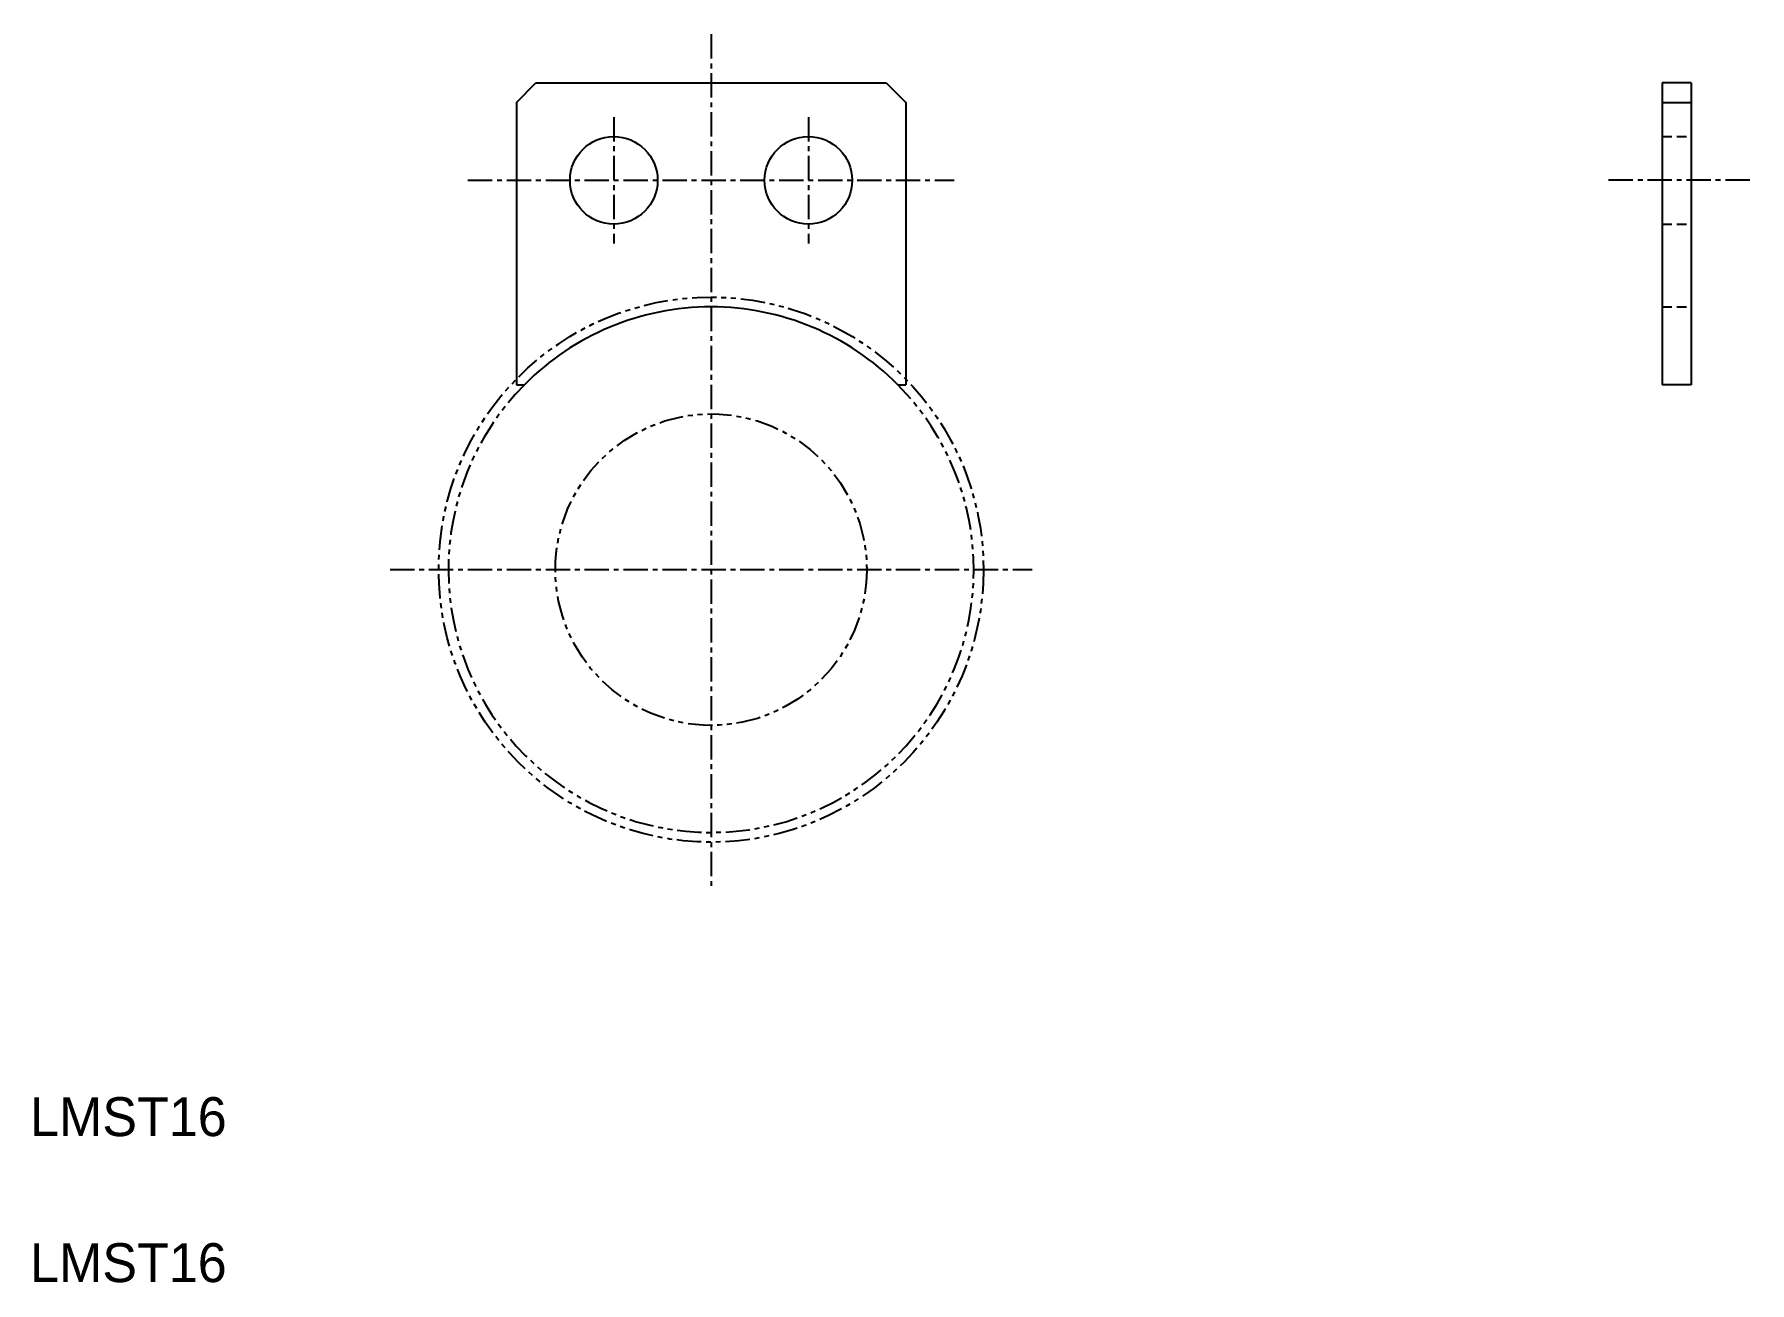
# Model space of a CAD drawing. Extents: x 5.2 to 93.4, y 5 to 69.1.
import ezdxf

# ---------------------------------------------------------------- set-up
doc = ezdxf.new("R2010")
doc.units = 0
for name, pattern in [('CENTER', [2, 1.25, -0.25, 0.25, -0.25]), ('DASHED', [0.75, 0.5, -0.25]), ('PHANTOM', [2.5, 1.25, -0.25, 0.25, -0.25, 0.25, -0.25])]:
    doc.linetypes.add(name, pattern=pattern)
doc.layers.get('0').update_dxf_attribs({"linetype": 'CONTINUOUS'})
doc.layers.add('CENTER', color=1, linetype='CENTER')

msp = doc.modelspace()

# ---------------------------------------------------------------- linework, layer by layer
at = {"color": 7, "linetype": 'CONTINUOUS'}
for p, q in [((30, 65.6), (31, 66.6)), ((31, 66.6), (49, 66.6)), ((49, 66.6), (50, 65.6)), ((88.875, 66.6), (88.875, 51.1)), ((90.375, 66.6), (88.875, 66.6)), ((90.375, 66.6), (90.375, 51.1)), ((30, 65.6), (30, 51.1)), ((50, 65.6), (50, 51.1)), ((88.875, 65.6), (90.375, 65.6)), ((30, 51.1), (30.408, 51.1)), ((49.592, 51.1), (50, 51.1)), ((90.375, 51.1), (88.875, 51.1))]:
    msp.add_line(p, q, dxfattribs=at)
at = {"color": 3, "linetype": 'DASHED'}
for p, q in [((88.875, 63.85), (90.375, 63.85)), ((88.875, 59.35), (90.375, 59.35)), ((88.875, 55.1), (90.375, 55.1))]:
    msp.add_line(p, q, dxfattribs=at)
for p, q in [((30, 61.975), (30, 61.975)), ((30, 58.35), (30, 58.35))]:
    msp.add_line(p, q)
at = {"color": 7, "linetype": 'CONTINUOUS'}
for centre in [(35, 61.6), (45, 61.6)]:
    msp.add_circle(centre, 2.25, dxfattribs=at)
at = {"color": 3, "linetype": 'PHANTOM'}
for radius in [14, 8]:
    msp.add_circle((40, 41.6), radius, dxfattribs=at)
at = {"color": 7, "linetype": 'CONTINUOUS'}
msp.add_arc((40, 41.6), 13.5, 44.72491, 135.27509, dxfattribs=at)
at = {"color": 3, "linetype": 'PHANTOM'}
msp.add_arc((40, 41.6), 13.5, 135.27509, 44.72491, dxfattribs=at)
at = {"layer": 'CENTER', "color": 1, "linetype": 'CENTER'}
for p, q in [((40, 69.1), (40, 25.1)), ((35, 64.85), (35, 58.35)), ((45, 64.85), (45, 58.35)), ((27.5, 61.6), (52.5, 61.6)), ((93.375, 61.6), (85.875, 61.6)), ((23.5, 41.6), (56.5, 41.6))]:
    msp.add_line(p, q, dxfattribs=at)

# ---------------------------------------------------------------- texts
at = {"color": 7, "linetype": 'CONTINUOUS'}
for p in [(5, 12.5), (5, 5)]:
    msp.add_text('LMST16', height=2, dxfattribs=at).set_placement(p)

doc.saveas('drawing.dxf')
